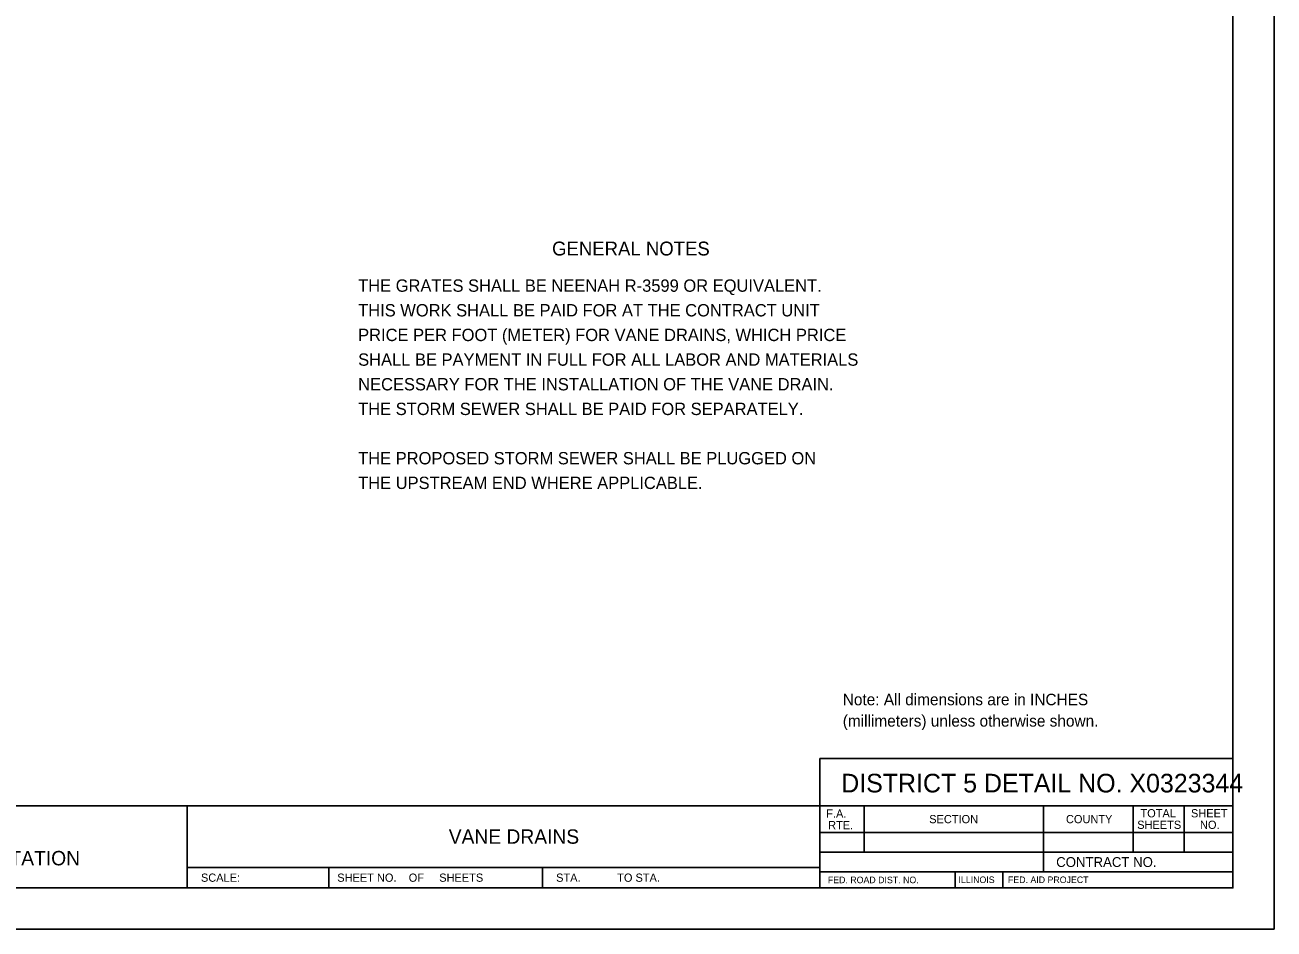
# Model space of a CAD drawing. Extents: x 99686 to 100366, y 100012 to 100452.
# Drawn here: x 100061.8 to 100365.7, y 100012.1 to 100232.1 of the extents above; entities that cross this region are included whole.
import ezdxf

# ---------------------------------------------------------------- set-up
doc = ezdxf.new("R2010")
doc.units = 0
for name, color, linetype in [('Design_PR_Roadway Notes', 7, 'Continuous'), ('Sheets_50 Reference Boundary', 7, 'Continuous'), ('Sheets_General Details', 7, 'Continuous'), ('Sheets_Printer Plotting Border', 7, 'Continuous')]:
    doc.layers.add(name, color=color, linetype=linetype)

msp = doc.modelspace()

# ---------------------------------------------------------------- linework, layer by layer
at = {"layer": 'Sheets_50 Reference Boundary'}
msp.add_lwpolyline([(99725.73, 100442.11), (100355.73, 100442.11), (100355.73, 100042.11), (99725.73, 100042.11)], close=True, dxfattribs=at)
at = {"layer": 'Sheets_General Details'}
for p, q in [((100365.73, 100012.11), (100365.73, 100452.11)), ((99725.73, 100042.11), (100355.73, 100042.11)), ((100101.21, 100042.11), (100101.21, 100022.11)), ((100255.21, 100042.11), (100255.21, 100022.11)), ((100266.02, 100042.11), (100266.02, 100030.81)), ((100309.62, 100042.11), (100309.62, 100026.01)), ((100331.46, 100042.11), (100331.46, 100030.81)), ((100343.87, 100042.11), (100343.87, 100030.81)), ((100255.21, 100035.61), (100355.73, 100035.61)), ((100255.21, 100030.81), (100355.73, 100030.81)), ((100101.21, 100027.11), (100255.21, 100027.11)), ((100135.73, 100027.11), (100135.73, 100022.11)), ((100187.73, 100027.11), (100187.73, 100022.11)), ((100255.21, 100026.01), (100355.73, 100026.01)), ((100288.16, 100026.01), (100288.16, 100022.11)), ((100299.76, 100026.01), (100299.76, 100022.11)), ((100365.73, 100012.11), (99685.73, 100012.11))]:
    msp.add_line(p, q, dxfattribs=at)
for points in [[(99725.73, 100442.11), (100355.73, 100442.11), (100355.73, 100022.11), (99725.73, 100022.11)], [(100255.21, 100042.11), (100355.73, 100042.11), (100355.73, 100053.6), (100255.21, 100053.6)]]:
    msp.add_lwpolyline(points, close=True, dxfattribs=at)
at = {"layer": 'Sheets_Printer Plotting Border'}
msp.add_lwpolyline([(99685.73, 100012.11), (100365.73, 100012.11), (100365.73, 100452.11), (99685.73, 100452.11)], close=True, dxfattribs=at)

# ---------------------------------------------------------------- texts
at = {"layer": 'Design_PR_Roadway Notes'}
for s, height, p in [('GENERAL NOTES', 3.375, (100190.04, 100176.02)), ('THE GRATES SHALL BE NEENAH R-3599 OR EQUIVALENT.', 3, (100142.85, 100167.19)), ('THIS WORK SHALL BE PAID FOR AT THE CONTRACT UNIT', 3, (100142.85, 100161.19)), ('PRICE PER FOOT (METER) FOR VANE DRAINS, WHICH PRICE', 3, (100142.85, 100155.19)), ('SHALL BE PAYMENT IN FULL FOR ALL LABOR AND MATERIALS', 3, (100142.85, 100149.19)), ('NECESSARY FOR THE INSTALLATION OF THE VANE DRAIN.', 3, (100142.85, 100143.19)), ('THE STORM SEWER SHALL BE PAID FOR SEPARATELY.', 3, (100142.85, 100137.19)), ('THE PROPOSED STORM SEWER SHALL BE PLUGGED ON', 3, (100142.85, 100125.19)), ('THE UPSTREAM END WHERE APPLICABLE.', 3, (100142.85, 100119.19))]:
    msp.add_text(s, height=height, dxfattribs=at).set_placement(p)
at = {"layer": 'Sheets_General Details'}
for s, height, p in [('Note: All dimensions are in INCHES', 2.8003, (100260.78, 100066.57)), ('(millimeters) unless otherwise shown.', 2.8003, (100260.78, 100061.37)), ('DISTRICT 5 DETAIL NO. X0323344   ', 4.5381, (100260.41, 100045.35)), ('F.A.', 2, (100256.76, 100039.21)), ('TOTAL', 2, (100333.23, 100039.28)), ('SHEET', 2, (100345.52, 100039.28)), ('RTE.', 2, (100257.22, 100036.41)), ('SECTION', 2, (100281.82, 100037.86)), ('COUNTY', 2, (100315.1, 100037.86)), ('SHEETS', 2, (100332.44, 100036.48)), ('NO.', 2, (100347.72, 100036.48)), ('VANE DRAINS', 3.5, (100164.9, 100032.86)), ('DEPARTMENT OF TRANSPORTATION', 3.5, (99990.66, 100027.61)), ('CONTRACT NO.      ', 2.4, (100312.72, 100027.21)), ('SCALE:          ', 2, (100104.6, 100023.61)), ('SHEET NO.    OF     SHEETS', 2, (100137.77, 100023.61)), ('STA.            TO STA.            ', 2, (100191.03, 100023.61)), ('FED. ROAD DIST. NO.  ', 1.6, (100257.15, 100023.26)), ('ILLINOIS', 1.6, (100288.94, 100023.3)), ('FED. AID PROJECT', 1.6, (100300.98, 100023.3))]:
    msp.add_text(s, height=height, dxfattribs=at).set_placement(p)

doc.saveas('drawing.dxf')
